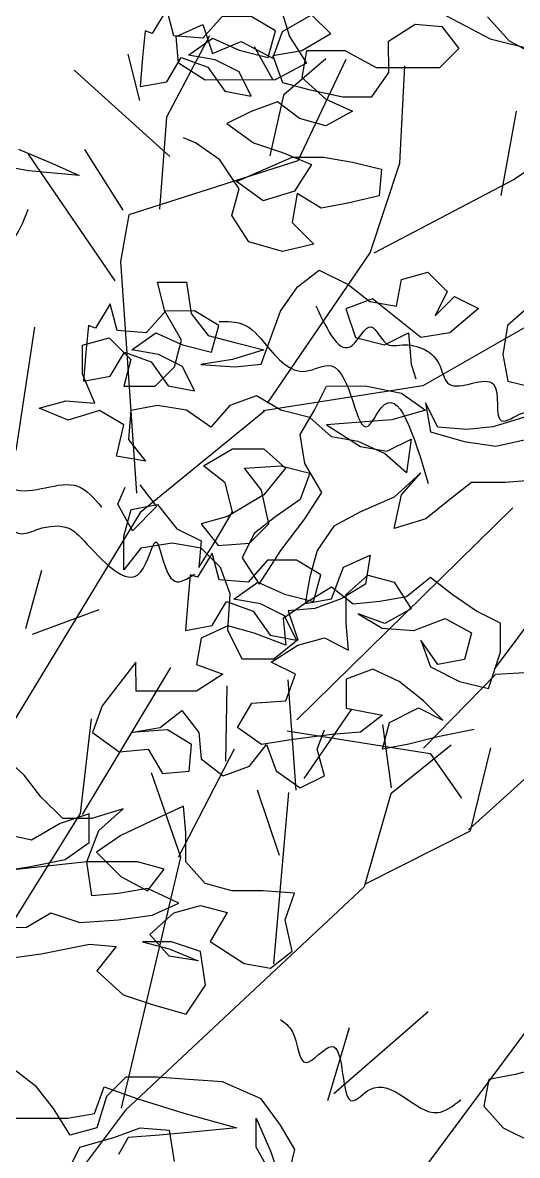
# Model space of a CAD drawing. Header units: metres. Extents: x 37 to 217, y 53 to 242.
# Drawn here: x 51.84 to 53.353, y 63.433 to 66.895 of the extents above; entities that cross this region are included whole.
import ezdxf

# ---------------------------------------------------------------- set-up
doc = ezdxf.new("R2010")
doc.units = ezdxf.units.M
doc.layers.add('DGPRO_Arboles existentes', color=7, linetype='Continuous')

# ---------------------------------------------------------------- blocks, each defined once
blk = doc.blocks.new('Celtis tala VISTA 250 gris')
at = {"color": 252}
for p, q in [((2393.5098, 1080.9503), (2393.3782, 1080.702)), ((2393.5098, 1080.9503), (2393.3782, 1080.702)), ((2393.297, 1080.7531), (2393.2613, 1080.8942)), ((2393.297, 1080.7531), (2393.2613, 1080.8942)), ((2393.7043, 1080.8153), (2393.6479, 1080.917)), ((2393.7043, 1080.8153), (2393.6479, 1080.917)), ((2393.8654, 1080.88), (2393.7366, 1080.7689)), ((2393.8654, 1080.88), (2393.7366, 1080.7689)), ((2393.9272, 1080.8785), (2393.7805, 1080.5685)), ((2393.9272, 1080.8785), (2393.7805, 1080.5685)), ((2394.0923, 1080.5619), (2394.1076, 1080.8591)), ((2394.0923, 1080.5619), (2394.1076, 1080.8591)), ((2393.3882, 1080.5817), (2393.0962, 1080.8456)), ((2393.3882, 1080.5817), (2393.0962, 1080.8456)), ((2393.7366, 1080.7689), (2393.6946, 1080.5842)), ((2393.7366, 1080.7689), (2393.6946, 1080.5842)), ((2394.4483, 1080.7204), (2394.4009, 1080.4628)), ((2394.4483, 1080.7204), (2394.4009, 1080.4628)), ((2393.3782, 1080.702), (2393.3573, 1080.4204)), ((2393.3782, 1080.702), (2393.3573, 1080.4204)), ((2393.2216, 1080.2018), (2392.9566, 1080.5885)), ((2393.2216, 1080.2018), (2392.9566, 1080.5885)), ((2393.2463, 1080.4176), (2393.1281, 1080.6031)), ((2393.2463, 1080.4176), (2393.1281, 1080.6031)), ((2394.5714, 1080.5981), (2394.4401, 1080.5102)), ((2394.5714, 1080.5981), (2394.4401, 1080.5102)), ((2393.7805, 1080.5685), (2393.2627, 1080.4033)), ((2393.7805, 1080.5685), (2393.2627, 1080.4033)), ((2394.0014, 1080.2869), (2394.0923, 1080.5619)), ((2394.0014, 1080.2869), (2394.0923, 1080.5619)), ((2394.4401, 1080.5102), (2394.0123, 1080.286)), ((2394.4401, 1080.5102), (2394.0123, 1080.286)), ((2393.2627, 1080.4033), (2393.2375, 1080.2604)), ((2393.2627, 1080.4033), (2393.2375, 1080.2604)), ((2393.6873, 1079.8279), (2394.0014, 1080.2869)), ((2393.6873, 1079.8279), (2394.0014, 1080.2869)), ((2393.2375, 1080.2604), (2393.2869, 1079.553)), ((2393.2375, 1080.2604), (2393.2869, 1079.553)), ((2392.919, 1079.6829), (2392.9753, 1080.0606)), ((2392.919, 1079.6829), (2392.9753, 1080.0606)), ((2394.5263, 1080.0885), (2394.1627, 1079.8805)), ((2394.5263, 1080.0885), (2394.1627, 1079.8805)), ((2394.1627, 1079.8805), (2393.6736, 1079.8044)), ((2394.1627, 1079.8805), (2393.6736, 1079.8044)), ((2393.301, 1079.4966), (2393.6779, 1079.8045)), ((2393.301, 1079.4966), (2393.6779, 1079.8045)), ((2394.3819, 1079.0148), (2394.8046, 1079.5824)), ((2394.3819, 1079.0148), (2394.8046, 1079.5824)), ((2393.7774, 1078.8604), (2394.4376, 1079.5076)), ((2393.7774, 1078.8604), (2394.4376, 1079.5076)), ((2392.6506, 1078.4263), (2393.301, 1079.4966)), ((2392.6506, 1078.4263), (2393.301, 1079.4966)), ((2392.9484, 1079.1389), (2392.9966, 1079.317)), ((2392.9484, 1079.1389), (2392.9966, 1079.317)), ((2392.9685, 1079.1218), (2393.1726, 1079.1975)), ((2392.9685, 1079.1218), (2393.1726, 1079.1975)), ((2393.1214, 1078.5705), (2393.3921, 1079.0195)), ((2393.1214, 1078.5705), (2393.3921, 1079.0195)), ((2394.8585, 1079.0243), (2394.3847, 1078.9982)), ((2394.8585, 1079.0243), (2394.3847, 1078.9982)), ((2394.3847, 1078.9982), (2394.1645, 1078.7731)), ((2394.3847, 1078.9982), (2394.1645, 1078.7731)), ((2393.5602, 1078.7331), (2393.5638, 1078.9639)), ((2393.5602, 1078.7331), (2393.5638, 1078.9639)), ((2393.7749, 1078.645), (2393.7502, 1078.9822)), ((2393.7749, 1078.645), (2393.7502, 1078.9822)), ((2393.7999, 1078.6806), (2393.9457, 1078.8926)), ((2393.7999, 1078.6806), (2393.9457, 1078.8926)), ((2393.1154, 1078.5734), (2393.1485, 1078.8634)), ((2393.1154, 1078.5734), (2393.1485, 1078.8634)), ((2394.0663, 1078.6519), (2394.0405, 1078.8456)), ((2394.0663, 1078.6519), (2394.0405, 1078.8456)), ((2393.747, 1078.826), (2394.1845, 1078.7567)), ((2393.747, 1078.826), (2394.1845, 1078.7567)), ((2394.2493, 1078.7826), (2394.0649, 1078.6341)), ((2394.2493, 1078.7826), (2394.0649, 1078.6341)), ((2393.4146, 1078.4397), (2393.5867, 1078.7716)), ((2393.4146, 1078.4397), (2393.5867, 1078.7716)), ((2394.1845, 1078.7567), (2394.2804, 1078.6206)), ((2394.1845, 1078.7567), (2394.2804, 1078.6206)), ((2394.3078, 1078.521), (2394.3706, 1078.7741)), ((2394.3078, 1078.521), (2394.3706, 1078.7741)), ((2394.3019, 1078.5239), (2394.5158, 1078.7169)), ((2394.3019, 1078.5239), (2394.5158, 1078.7169)), ((2393.422, 1078.4398), (2393.3325, 1078.6983)), ((2393.422, 1078.4398), (2393.3325, 1078.6983)), ((2393.7238, 1078.4452), (2393.6566, 1078.6447)), ((2393.7238, 1078.4452), (2393.6566, 1078.6447)), ((2393.7071, 1078.1138), (2393.7528, 1078.6376)), ((2393.7071, 1078.1138), (2393.7528, 1078.6376)), ((2394.0649, 1078.6341), (2393.9829, 1078.3499)), ((2394.0649, 1078.6341), (2393.9829, 1078.3499)), ((2392.7549, 1077.9954), (2393.1154, 1078.5734)), ((2392.7549, 1077.9954), (2393.1154, 1078.5734)), ((2393.9874, 1078.3587), (2394.3078, 1078.521)), ((2393.9874, 1078.3587), (2394.3078, 1078.521)), ((2393.2411, 1077.673), (2393.422, 1078.4398)), ((2393.2411, 1077.673), (2393.422, 1078.4398)), ((2393.9829, 1078.3499), (2393.2529, 1077.6671)), ((2393.9829, 1078.3499), (2393.2529, 1077.6671)), ((2393.8903, 1077.7179), (2394.1788, 1077.968)), ((2393.8903, 1077.7179), (2394.1788, 1077.968)), ((2394.5079, 1077.9492), (2394.0852, 1077.3798)), ((2394.5079, 1077.9492), (2394.0852, 1077.3798)), ((2393.8717, 1077.6969), (2393.9384, 1077.9197)), ((2393.8717, 1077.6969), (2393.9384, 1077.9197)), ((2393.2529, 1077.6671), (2392.9584, 1077.2742)), ((2393.2529, 1077.6671), (2392.9584, 1077.2742))]:
    blk.add_line(p, q, dxfattribs=at)
for points in [[(2392.9261, 1080.6046), (2393.0296, 1080.5604), (2393.1109, 1080.5235), (2392.9558, 1080.5381), (2392.7932, 1080.5675)], [(2392.9261, 1080.6046), (2393.0296, 1080.5604), (2393.1109, 1080.5235), (2392.9558, 1080.5381), (2392.7932, 1080.5675)], [(2394.5084, 1081.112), (2394.3902, 1081.0971), (2394.2868, 1081.0601), (2394.213, 1081.0231), (2394.3682, 1080.9419), (2394.516, 1080.9051)], [(2394.5234, 1080.883), (2394.4273, 1080.9346), (2394.3607, 1081.0084)], [(2393.7253, 1081.0448), (2393.755, 1080.9488), (2393.8068, 1080.8675), (2393.7108, 1080.8157), (2393.4965, 1080.8155), (2393.4152, 1080.8672), (2393.4078, 1080.9484), (2393.489, 1080.9855), (2393.5186, 1080.8968), (2393.6072, 1080.9338), (2393.7033, 1080.8822), (2393.7328, 1080.9635), (2393.8214, 1081.0153), (2393.8806, 1080.9563), (2393.792, 1080.9045), (2393.7033, 1080.8896), (2393.7329, 1080.8084), (2393.8142, 1080.7863), (2393.9177, 1080.7642), (2394.0063, 1080.7643), (2394.058, 1080.8382), (2394.0579, 1080.9343), (2394.1391, 1080.986), (2394.2204, 1080.9787), (2394.2722, 1080.9123), (2394.2131, 1080.8531), (2394.021, 1080.853), (2393.9249, 1080.9046), (2393.8067, 1080.9045), (2393.792, 1080.8232), (2393.866, 1080.7568), (2393.9473, 1080.7199), (2393.866, 1080.6755), (2393.7848, 1080.6976), (2393.7182, 1080.7493), (2393.637, 1080.7196), (2393.5631, 1080.6826), (2393.6445, 1080.6236), (2393.7331, 1080.5941), (2393.8218, 1080.5573), (2393.7702, 1080.476), (2393.6742, 1080.4463), (2393.5929, 1080.5053), (2393.7627, 1080.5794), (2393.8587, 1080.5795), (2393.9474, 1080.5648), (2394.0361, 1080.5427), (2394.0288, 1080.4614), (2393.9328, 1080.4392), (2393.8515, 1080.4243), (2393.7776, 1080.4686), (2393.7629, 1080.3799), (2393.8294, 1080.3135), (2393.7334, 1080.2912), (2393.63, 1080.3207), (2393.5782, 1080.4019), (2393.6003, 1080.4832), (2393.5411, 1080.5718), (2393.4672, 1080.6234), (2393.4302, 1080.6388)], [(2394.5084, 1081.112), (2394.3902, 1081.0971), (2394.2868, 1081.0601), (2394.213, 1081.0231), (2394.3682, 1080.9419), (2394.516, 1080.9051)], [(2394.5234, 1080.883), (2394.4273, 1080.9346), (2394.3607, 1081.0084)], [(2393.7253, 1081.0448), (2393.755, 1080.9488), (2393.8068, 1080.8675), (2393.7108, 1080.8157), (2393.4965, 1080.8155), (2393.4152, 1080.8672), (2393.4078, 1080.9484), (2393.489, 1080.9855), (2393.5186, 1080.8968), (2393.6072, 1080.9338), (2393.7033, 1080.8822), (2393.7328, 1080.9635), (2393.8214, 1081.0153), (2393.8806, 1080.9563), (2393.792, 1080.9045), (2393.7033, 1080.8896), (2393.7329, 1080.8084), (2393.8142, 1080.7863), (2393.9177, 1080.7642), (2394.0063, 1080.7643), (2394.058, 1080.8382), (2394.0579, 1080.9343), (2394.1391, 1080.986), (2394.2204, 1080.9787), (2394.2722, 1080.9123), (2394.2131, 1080.8531), (2394.021, 1080.853), (2393.9249, 1080.9046), (2393.8067, 1080.9045), (2393.792, 1080.8232), (2393.866, 1080.7568), (2393.9473, 1080.7199), (2393.866, 1080.6755), (2393.7848, 1080.6976), (2393.7182, 1080.7493), (2393.637, 1080.7196), (2393.5631, 1080.6826), (2393.6445, 1080.6236), (2393.7331, 1080.5941), (2393.8218, 1080.5573), (2393.7702, 1080.476), (2393.6742, 1080.4463), (2393.5929, 1080.5053), (2393.7627, 1080.5794), (2393.8587, 1080.5795), (2393.9474, 1080.5648), (2394.0361, 1080.5427), (2394.0288, 1080.4614), (2393.9328, 1080.4392), (2393.8515, 1080.4243), (2393.7776, 1080.4686), (2393.7629, 1080.3799), (2393.8294, 1080.3135), (2393.7334, 1080.2912), (2393.63, 1080.3207), (2393.5782, 1080.4019), (2393.6003, 1080.4832), (2393.5411, 1080.5718), (2393.4672, 1080.6234), (2393.4302, 1080.6388)], [(2393.3126, 1080.9656), (2393.3053, 1080.8843), (2393.298, 1080.7956), (2393.3792, 1080.8105), (2393.4235, 1080.8844), (2393.5048, 1080.8549), (2393.5565, 1080.7811), (2393.6378, 1080.7664), (2393.6008, 1080.8402), (2393.5269, 1080.8771), (2393.4456, 1080.8918), (2393.5195, 1080.9436), (2393.6008, 1080.9067), (2393.6894, 1080.8847), (2393.7115, 1080.9659), (2393.6376, 1081.0102), (2393.5489, 1081.0101), (2393.4899, 1080.9436), (2393.4012, 1080.9509), (2393.379, 1081.0321), (2393.3347, 1080.9582), (2393.3126, 1080.9656)], [(2393.3126, 1080.9656), (2393.3053, 1080.8843), (2393.298, 1080.7956), (2393.3792, 1080.8105), (2393.4235, 1080.8844), (2393.5048, 1080.8549), (2393.5565, 1080.7811), (2393.6378, 1080.7664), (2393.6008, 1080.8402), (2393.5269, 1080.8771), (2393.4456, 1080.8918), (2393.5195, 1080.9436), (2393.6008, 1080.9067), (2393.6894, 1080.8847), (2393.7115, 1080.9659), (2393.6376, 1081.0102), (2393.5489, 1081.0101), (2393.4899, 1080.9436), (2393.4012, 1080.9509), (2393.379, 1081.0321), (2393.3347, 1080.9582), (2393.3126, 1080.9656)], [(2394.4883, 1080.1246), (2394.4219, 1080.0655), (2394.4072, 1079.9768), (2394.422, 1079.8955), (2394.5403, 1079.8661)], [(2394.4739, 1079.7848), (2394.3778, 1079.7551), (2394.2966, 1079.7477), (2394.2079, 1079.755), (2394.1709, 1079.8288), (2394.1858, 1079.7402), (2394.2892, 1079.7107), (2394.3853, 1079.696), (2394.4813, 1079.7183)], [(2394.5036, 1079.5927), (2394.4149, 1079.5852), (2394.3115, 1079.5851), (2394.2451, 1079.5334), (2394.1712, 1079.4742), (2394.0752, 1079.4446), (2394.0973, 1079.548), (2394.1563, 1079.6146), (2394.0751, 1079.5406), (2393.9718, 1079.4962), (2393.8905, 1079.4518), (2393.8389, 1079.3779), (2393.8168, 1079.2966), (2393.8021, 1079.2153), (2393.8833, 1079.2301), (2393.9202, 1079.3262), (2394.0014, 1079.3632), (2393.9867, 1079.2746), (2393.9129, 1079.2302), (2393.8317, 1079.2005), (2393.7504, 1079.1931), (2393.78, 1079.1045), (2393.7062, 1079.0453), (2393.6102, 1079.0452), (2393.5658, 1079.1338), (2393.573, 1079.2446), (2393.5434, 1079.3259), (2393.4843, 1079.3849), (2393.3956, 1079.3996), (2393.2996, 1079.3847), (2393.2479, 1079.3182), (2393.2478, 1079.4216), (2393.2699, 1079.5029), (2393.3512, 1079.5178), (2393.4103, 1079.444), (2393.4842, 1079.4071), (2393.4769, 1079.3258), (2393.5286, 1079.4071), (2393.5802, 1079.4958), (2393.558, 1079.5845), (2393.4914, 1079.6361), (2393.58, 1079.6879), (2393.6761, 1079.688), (2393.7426, 1079.629), (2393.6762, 1079.5476), (2393.5654, 1079.481), (2393.4842, 1079.4588), (2393.536, 1079.3924), (2393.632, 1079.3998), (2393.6911, 1079.459), (2393.6688, 1079.5624), (2393.617, 1079.6288), (2393.7278, 1079.6363), (2393.8165, 1079.6142), (2393.787, 1079.5329), (2393.7132, 1079.4812), (2393.6468, 1079.4294), (2393.6099, 1079.3555), (2393.6617, 1079.2743), (2393.7281, 1079.3778), (2393.8019, 1079.4739), (2393.8535, 1079.5552), (2393.8017, 1079.6438), (2393.7868, 1079.7324), (2393.8311, 1079.8063), (2393.868, 1079.8802), (2393.9862, 1079.8804), (2394.097, 1079.8583), (2394.1709, 1079.8066), (2394.0675, 1079.777), (2393.9715, 1079.7695), (2393.8681, 1079.762), (2393.9716, 1079.6957), (2394.0528, 1079.6809), (2394.1267, 1079.718), (2394.112, 1079.6145), (2394.0455, 1079.6736), (2393.9642, 1079.7104), (2393.8829, 1079.7251), (2393.8163, 1079.7842), (2393.7277, 1079.8062), (2393.6538, 1079.8505), (2393.5725, 1079.8209), (2393.5135, 1079.7543), (2393.4395, 1079.806), (2393.3509, 1079.8207), (2393.2696, 1079.8058), (2393.2623, 1079.7172), (2393.3141, 1079.6507), (2393.2254, 1079.6654), (2393.2475, 1079.7615), (2393.1736, 1079.8057), (2393.0776, 1079.7761), (2392.9889, 1079.813), (2393.0701, 1079.8352), (2393.1588, 1079.8279), (2393.1218, 1079.9165), (2393.1217, 1080.0052), (2393.2029, 1080.0274), (2393.2695, 1079.961), (2393.2474, 1079.8797), (2393.3434, 1079.8798), (2393.4025, 1079.9389), (2393.4246, 1080.0202), (2393.3728, 1080.1088), (2393.3505, 1080.1975), (2393.4392, 1080.1975), (2393.4541, 1080.1015), (2393.5058, 1080.0351), (2393.5871, 1080.013), (2393.6758, 1079.9909), (2393.5798, 1079.9613), (2393.4837, 1079.9464), (2393.5872, 1079.9391), (2393.6684, 1079.9466), (2393.7274, 1080.1091), (2393.779, 1080.1831), (2393.8455, 1080.2348), (2393.9342, 1080.1906), (2394.0007, 1080.1389), (2394.082, 1080.1242), (2394.0967, 1080.2055), (2394.1779, 1080.2278), (2394.2371, 1080.1687), (2394.2002, 1080.0948), (2394.2593, 1080.154), (2394.3332, 1080.1171), (2394.2446, 1080.0431), (2394.156, 1080.0283), (2394.0081, 1080.1463), (2393.9269, 1080.1167), (2393.9565, 1080.0281), (2394.0452, 1080.006), (2394.119, 1080.043), (2394.1265, 1079.947), (2394.1413, 1079.9027)], [(2393.1393, 1080.065), (2393.1319, 1079.9837), (2393.1246, 1079.8951), (2393.2059, 1079.9099), (2393.2501, 1079.9838), (2393.3314, 1079.9544), (2393.3832, 1079.8805), (2393.4645, 1079.8658), (2393.4275, 1079.9397), (2393.3536, 1079.9765), (2393.2723, 1079.9912), (2393.3461, 1080.043), (2393.4274, 1080.0062), (2393.5161, 1079.9841), (2393.5382, 1080.0654), (2393.4643, 1080.1096), (2393.3756, 1080.1095), (2393.3166, 1080.043), (2393.2279, 1080.0503), (2393.2057, 1080.1316), (2393.1614, 1080.0576), (2393.1393, 1080.065)], [(2393.1393, 1080.065), (2393.1319, 1079.9837), (2393.1246, 1079.8951), (2393.2059, 1079.9099), (2393.2501, 1079.9838), (2393.3314, 1079.9544), (2393.3832, 1079.8805), (2393.4645, 1079.8658), (2393.4275, 1079.9397), (2393.3536, 1079.9765), (2393.2723, 1079.9912), (2393.3461, 1080.043), (2393.4274, 1080.0062), (2393.5161, 1079.9841), (2393.5382, 1080.0654), (2393.4643, 1080.1096), (2393.3756, 1080.1095), (2393.3166, 1080.043), (2393.2279, 1080.0503), (2393.2057, 1080.1316), (2393.1614, 1080.0576), (2393.1393, 1080.065)], [(2393.2965, 1079.578), (2393.3482, 1079.5116), (2393.2744, 1079.4376), (2393.23, 1079.5189), (2393.2521, 1079.5706)], [(2393.2965, 1079.578), (2393.3482, 1079.5116), (2393.2744, 1079.4376), (2393.23, 1079.5189), (2393.2521, 1079.5706)], [(2393.4512, 1079.303), (2393.4439, 1079.2217), (2393.4366, 1079.133), (2393.5179, 1079.1479), (2393.5621, 1079.2218), (2393.6434, 1079.1923), (2393.6952, 1079.1185), (2393.7765, 1079.1038), (2393.7395, 1079.1777), (2393.6656, 1079.2145), (2393.5843, 1079.2292), (2393.6581, 1079.281), (2393.7394, 1079.2441), (2393.8281, 1079.2221), (2393.8502, 1079.3033), (2393.7763, 1079.3476), (2393.6876, 1079.3475), (2393.6286, 1079.281), (2393.5399, 1079.2883), (2393.5177, 1079.3695), (2393.4734, 1079.2956), (2393.4512, 1079.303)], [(2393.4512, 1079.303), (2393.4439, 1079.2217), (2393.4366, 1079.133), (2393.5179, 1079.1479), (2393.5621, 1079.2218), (2393.6434, 1079.1923), (2393.6952, 1079.1185), (2393.7765, 1079.1038), (2393.7395, 1079.1777), (2393.6656, 1079.2145), (2393.5843, 1079.2292), (2393.6581, 1079.281), (2393.7394, 1079.2441), (2393.8281, 1079.2221), (2393.8502, 1079.3033), (2393.7763, 1079.3476), (2393.6876, 1079.3475), (2393.6286, 1079.281), (2393.5399, 1079.2883), (2393.5177, 1079.3695), (2393.4734, 1079.2956), (2393.4512, 1079.303)], [(2394.3195, 1078.8299), (2394.2087, 1078.8076), (2394.12, 1078.7854), (2394.0388, 1078.7705), (2394.0609, 1078.8518), (2394.1495, 1078.8962), (2394.2234, 1078.8594), (2394.1642, 1078.9184), (2394.0903, 1078.9774), (2394.009, 1079.0143), (2393.9278, 1078.9847), (2393.9278, 1078.896), (2394.0387, 1078.874), (2393.9722, 1078.8222), (2393.8836, 1078.8147), (2393.7654, 1078.7998), (2393.6694, 1078.785), (2393.5954, 1078.8366), (2393.6397, 1078.9105), (2393.7431, 1078.918), (2393.7726, 1078.9993), (2393.6987, 1079.0362), (2393.7799, 1079.088), (2393.8612, 1079.1102), (2393.9351, 1079.0733), (2393.9276, 1079.1546), (2393.9275, 1079.2433), (2393.994, 1079.3024), (2394.0752, 1079.2803), (2394.127, 1079.1991), (2394.0458, 1079.1547), (2393.9645, 1079.1842), (2394.0384, 1079.1399), (2394.1345, 1079.1326), (2394.2305, 1079.1697), (2394.3118, 1079.1254), (2394.2897, 1079.0441), (2394.2085, 1079.0293), (2394.1567, 1079.1031), (2394.1863, 1079.0219), (2394.275, 1078.9776), (2394.3637, 1078.9555), (2394.4005, 1079.0664), (2394.4004, 1079.155), (2394.3265, 1079.1919), (2394.2526, 1079.2435), (2394.186, 1079.2952), (2394.1122, 1079.236), (2394.031, 1079.2212), (2393.9497, 1079.2137), (2393.8832, 1079.2654), (2393.8093, 1079.221), (2393.7355, 1079.1692), (2393.743, 1079.0879), (2393.6469, 1079.1248), (2393.5656, 1079.1469), (2393.4844, 1079.1099), (2393.4697, 1079.0286), (2393.551, 1078.9991), (2393.4698, 1078.9473), (2393.2851, 1078.9472), (2393.285, 1079.0358), (2393.1817, 1078.9027), (2393.1522, 1078.8214), (2393.2335, 1078.7624), (2393.3222, 1078.7699), (2393.3666, 1078.696), (2393.4478, 1078.7035), (2393.4551, 1078.7848), (2393.3812, 1078.829), (2393.2704, 1078.8215), (2393.359, 1078.8364), (2393.4255, 1078.8882), (2393.4773, 1078.8217), (2393.4847, 1078.7405), (2393.5513, 1078.6888), (2393.6325, 1078.7184), (2393.6841, 1078.785), (2393.7138, 1078.7037), (2393.7877, 1078.6521), (2393.8615, 1078.6891), (2393.8393, 1078.7704), (2393.8614, 1078.8295)], [(2394.3195, 1078.8299), (2394.2087, 1078.8076), (2394.12, 1078.7854), (2394.0388, 1078.7705), (2394.0609, 1078.8518), (2394.1495, 1078.8962), (2394.2234, 1078.8594), (2394.1642, 1078.9184), (2394.0903, 1078.9774), (2394.009, 1079.0143), (2393.9278, 1078.9847), (2393.9278, 1078.896), (2394.0387, 1078.874), (2393.9722, 1078.8222), (2393.8836, 1078.8147), (2393.7654, 1078.7998), (2393.6694, 1078.785), (2393.5954, 1078.8366), (2393.6397, 1078.9105), (2393.7431, 1078.918), (2393.7726, 1078.9993), (2393.6987, 1079.0362), (2393.7799, 1079.088), (2393.8612, 1079.1102), (2393.9351, 1079.0733), (2393.9276, 1079.1546), (2393.9275, 1079.2433), (2393.994, 1079.3024), (2394.0752, 1079.2803), (2394.127, 1079.1991), (2394.0458, 1079.1547), (2393.9645, 1079.1842), (2394.0384, 1079.1399), (2394.1345, 1079.1326), (2394.2305, 1079.1697), (2394.3118, 1079.1254), (2394.2897, 1079.0441), (2394.2085, 1079.0293), (2394.1567, 1079.1031), (2394.1863, 1079.0219), (2394.275, 1078.9776), (2394.3637, 1078.9555), (2394.4005, 1079.0664), (2394.4004, 1079.155), (2394.3265, 1079.1919), (2394.2526, 1079.2435), (2394.186, 1079.2952), (2394.1122, 1079.236), (2394.031, 1079.2212), (2393.9497, 1079.2137), (2393.8832, 1079.2654), (2393.8093, 1079.221), (2393.7355, 1079.1692), (2393.743, 1079.0879), (2393.6469, 1079.1248), (2393.5656, 1079.1469), (2393.4844, 1079.1099), (2393.4697, 1079.0286), (2393.551, 1078.9991), (2393.4698, 1078.9473), (2393.2851, 1078.9472), (2393.285, 1079.0358), (2393.1817, 1078.9027), (2393.1522, 1078.8214), (2393.2335, 1078.7624), (2393.3222, 1078.7699), (2393.3666, 1078.696), (2393.4478, 1078.7035), (2393.4551, 1078.7848), (2393.3812, 1078.829), (2393.2704, 1078.8215), (2393.359, 1078.8364), (2393.4255, 1078.8882), (2393.4773, 1078.8217), (2393.4847, 1078.7405), (2393.5513, 1078.6888), (2393.6325, 1078.7184), (2393.6841, 1078.785), (2393.7138, 1078.7037), (2393.7877, 1078.6521), (2393.8615, 1078.6891), (2393.8393, 1078.7704), (2393.8614, 1078.8295)], [(2392.8841, 1078.1296), (2392.9949, 1078.1445), (2393.1426, 1078.1742), (2393.2239, 1078.1669), (2393.1648, 1078.093), (2393.2462, 1078.0192), (2393.3349, 1077.9897), (2393.4383, 1077.9602), (2393.4973, 1078.0489), (2393.4825, 1078.1523), (2393.3938, 1078.1818), (2393.3051, 1078.1817), (2393.3864, 1078.1596), (2393.4751, 1078.1228), (2393.3864, 1078.1375), (2393.3273, 1078.2039), (2393.4011, 1078.2705), (2393.4823, 1078.2927), (2393.5636, 1078.2706), (2393.512, 1078.1819), (2393.6155, 1078.1155), (2393.6968, 1078.1008), (2393.7632, 1078.1526), (2393.741, 1078.2486), (2393.7704, 1078.3299), (2393.6744, 1078.3372), (2393.5783, 1078.3371), (2393.4971, 1078.3592), (2393.4379, 1078.4257), (2393.4378, 1078.5143), (2393.4303, 1078.5956), (2393.3491, 1078.5586), (2393.2383, 1078.5067), (2393.1645, 1078.455), (2393.2385, 1078.3811), (2393.3198, 1078.3369), (2393.3714, 1078.4034), (2393.2901, 1078.4255), (2393.135, 1078.4254), (2392.8543, 1078.3956), (2392.9577, 1078.4104), (2393.0685, 1078.4327), (2393.1423, 1078.4845), (2393.1422, 1078.5731), (2393.0536, 1078.5435), (2392.965, 1078.4917), (2392.8689, 1078.5138)], [(2392.8471, 1078.2256), (2392.9505, 1078.2257), (2393.0243, 1078.2701), (2393.113, 1078.2407), (2393.2312, 1078.2482), (2393.3346, 1078.263), (2393.4158, 1078.3), (2393.3198, 1078.3443), (2393.2311, 1078.3294), (2393.1499, 1078.322), (2393.135, 1078.4254), (2393.1718, 1078.5215), (2393.2457, 1078.588), (2393.1496, 1078.5584), (2393.061, 1078.5583), (2392.9944, 1078.6247), (2392.9427, 1078.6912), (2392.8687, 1078.7576)], [(2392.8841, 1078.1296), (2392.9949, 1078.1445), (2393.1426, 1078.1742), (2393.2239, 1078.1669), (2393.1648, 1078.093), (2393.2462, 1078.0192), (2393.3349, 1077.9897), (2393.4383, 1077.9602), (2393.4973, 1078.0489), (2393.4825, 1078.1523), (2393.3938, 1078.1818), (2393.3051, 1078.1817), (2393.3864, 1078.1596), (2393.4751, 1078.1228), (2393.3864, 1078.1375), (2393.3273, 1078.2039), (2393.4011, 1078.2705), (2393.4823, 1078.2927), (2393.5636, 1078.2706), (2393.512, 1078.1819), (2393.6155, 1078.1155), (2393.6968, 1078.1008), (2393.7632, 1078.1526), (2393.741, 1078.2486), (2393.7704, 1078.3299), (2393.6744, 1078.3372), (2393.5783, 1078.3371), (2393.4971, 1078.3592), (2393.4379, 1078.4257), (2393.4378, 1078.5143), (2393.4303, 1078.5956), (2393.3491, 1078.5586), (2393.2383, 1078.5067), (2393.1645, 1078.455), (2393.2385, 1078.3811), (2393.3198, 1078.3369), (2393.3714, 1078.4034), (2393.2901, 1078.4255), (2393.135, 1078.4254), (2392.8543, 1078.3956), (2392.9577, 1078.4104), (2393.0685, 1078.4327), (2393.1423, 1078.4845), (2393.1422, 1078.5731), (2393.0536, 1078.5435), (2392.965, 1078.4917), (2392.8689, 1078.5138)], [(2392.8471, 1078.2256), (2392.9505, 1078.2257), (2393.0243, 1078.2701), (2393.113, 1078.2407), (2393.2312, 1078.2482), (2393.3346, 1078.263), (2393.4158, 1078.3), (2393.3198, 1078.3443), (2393.2311, 1078.3294), (2393.1499, 1078.322), (2393.135, 1078.4254), (2393.1718, 1078.5215), (2393.2457, 1078.588), (2393.1496, 1078.5584), (2393.061, 1078.5583), (2392.9944, 1078.6247), (2392.9427, 1078.6912), (2392.8687, 1078.7576)], [(2394.5264, 1077.7977), (2394.4452, 1077.7755), (2394.3639, 1077.7606), (2394.3492, 1077.6793), (2394.4084, 1077.6129), (2394.4971, 1077.5686)], [(2393.0768, 1077.4797), (2393.1136, 1077.5536), (2393.217, 1077.5832), (2393.2983, 1077.6129), (2393.3869, 1077.6056), (2393.4018, 1077.5095)], [(2393.6973, 1077.4729), (2393.6529, 1077.5541), (2393.6529, 1077.6427), (2393.6973, 1077.5394), (2393.7269, 1077.4507)], [(2393.7491, 1077.4581), (2393.7711, 1077.5468), (2393.7268, 1077.6207), (2393.6676, 1077.7019), (2393.5493, 1077.7535), (2393.4459, 1077.7608), (2393.3498, 1077.7681), (2393.2538, 1077.768), (2393.1947, 1077.7088), (2393.1653, 1077.6127), (2393.084, 1077.5905), (2393.0323, 1077.6717), (2392.9805, 1077.7382), (2392.9139, 1077.7898)], [(2392.8845, 1077.642), (2393.0766, 1077.6422), (2393.1579, 1077.6571), (2393.1873, 1077.7384), (2393.2908, 1077.7015), (2393.4312, 1077.6573), (2393.5938, 1077.6131), (2393.446, 1077.5982), (2393.3574, 1077.5908), (2393.2614, 1077.5833), (2393.2319, 1077.5315)], [(2393.0768, 1077.4797), (2393.1136, 1077.5536), (2393.217, 1077.5832), (2393.2983, 1077.6129), (2393.3869, 1077.6056), (2393.4018, 1077.5095)], [(2393.6973, 1077.4729), (2393.6529, 1077.5541), (2393.6529, 1077.6427), (2393.6973, 1077.5394), (2393.7269, 1077.4507)], [(2393.7491, 1077.4581), (2393.7711, 1077.5468), (2393.7268, 1077.6207), (2393.6676, 1077.7019), (2393.5493, 1077.7535), (2393.4459, 1077.7608), (2393.3498, 1077.7681), (2393.2538, 1077.768), (2393.1947, 1077.7088), (2393.1653, 1077.6127), (2393.084, 1077.5905), (2393.0323, 1077.6717), (2392.9805, 1077.7382), (2392.9139, 1077.7898)], [(2392.8845, 1077.642), (2393.0766, 1077.6422), (2393.1579, 1077.6571), (2393.1873, 1077.7384), (2393.2908, 1077.7015), (2393.4312, 1077.6573), (2393.5938, 1077.6131), (2393.446, 1077.5982), (2393.3574, 1077.5908), (2393.2614, 1077.5833), (2393.2319, 1077.5315)]]:
    blk.add_lwpolyline(points, dxfattribs=at)
for points in [[(2392.0438, 1079.9415), (2392.1958, 1080.0534), (2392.3077, 1079.9975), (2392.4037, 1080.1733), (2392.5077, 1080.0854), (2392.6276, 1080.1813), (2392.8196, 1080.2692), (2392.8995, 1080.3172), (2392.9555, 1080.4211)], [(2392.0438, 1079.9415), (2392.1958, 1080.0534), (2392.3077, 1079.9975), (2392.4037, 1080.1733), (2392.5077, 1080.0854), (2392.6276, 1080.1813), (2392.8196, 1080.2692), (2392.8995, 1080.3172), (2392.9555, 1080.4211)], [(2393.8352, 1080.1254), (2393.9472, 1080.0055), (2394.0032, 1080.0614), (2394.0592, 1080.0055), (2394.0912, 1080.0055), (2394.2111, 1079.9495), (2394.2431, 1079.8856), (2394.3791, 1079.8856), (2394.4031, 1079.7737), (2394.467, 1079.7976), (2394.579, 1079.5499)], [(2393.8352, 1080.1254), (2393.9472, 1080.0055), (2394.0032, 1080.0614), (2394.0592, 1080.0055), (2394.0912, 1080.0055), (2394.2111, 1079.9495), (2394.2431, 1079.8856), (2394.3791, 1079.8856), (2394.4031, 1079.7737), (2394.467, 1079.7976), (2394.579, 1079.5499)], [(2393.5393, 1080.0774), (2393.6113, 1080.0694), (2393.6833, 1080.0055), (2393.8033, 1079.9255), (2393.8832, 1079.9415), (2393.9952, 1079.7577), (2394.0352, 1079.8136), (2394.1791, 1079.5818)], [(2393.5393, 1080.0774), (2393.6113, 1080.0694), (2393.6833, 1080.0055), (2393.8033, 1079.9255), (2393.8832, 1079.9415), (2393.9952, 1079.7577), (2394.0352, 1079.8136), (2394.1791, 1079.5818)], [(2392.5077, 1079.8216), (2392.6916, 1079.7817), (2392.7236, 1079.7257), (2392.8436, 1079.6138), (2392.9075, 1079.5659), (2393.1075, 1079.5738), (2393.1795, 1079.5099)], [(2392.5077, 1079.8216), (2392.6916, 1079.7817), (2392.7236, 1079.7257), (2392.8436, 1079.6138), (2392.9075, 1079.5659), (2393.1075, 1079.5738), (2393.1795, 1079.5099)], [(2392.78, 1079.5086), (2392.8267, 1079.5058), (2392.8459, 1079.4921), (2392.9366, 1079.4289), (2392.986, 1079.4427), (2393.0794, 1079.4454), (2393.1261, 1079.407), (2393.2992, 1079.3109), (2393.3459, 1079.4042), (2393.4036, 1079.2834), (2393.4641, 1079.3054)], [(2392.78, 1079.5086), (2392.8267, 1079.5058), (2392.8459, 1079.4921), (2392.9366, 1079.4289), (2392.986, 1079.4427), (2393.0794, 1079.4454), (2393.1261, 1079.407), (2393.2992, 1079.3109), (2393.3459, 1079.4042), (2393.4036, 1079.2834), (2393.4641, 1079.3054)], [(2393.7269, 1077.9437), (2393.7624, 1077.9082), (2393.8051, 1077.8122), (2393.8834, 1077.8619), (2393.9474, 1077.6949), (2394.0007, 1077.7304), (2394.207, 1077.6593), (2394.2782, 1077.6984)], [(2393.7269, 1077.9437), (2393.7624, 1077.9082), (2393.8051, 1077.8122), (2393.8834, 1077.8619), (2393.9474, 1077.6949), (2394.0007, 1077.7304), (2394.207, 1077.6593), (2394.2782, 1077.6984)]]:
    blk.add_spline(points, degree=3, dxfattribs=at)

msp = doc.modelspace()

# ---------------------------------------------------------------- block references
at = {"layer": 'DGPRO_Arboles existentes'}
msp.add_blockref('Celtis tala VISTA 250 gris', (-2341.0982, -1014.0958), dxfattribs=at)

doc.saveas('drawing.dxf')
